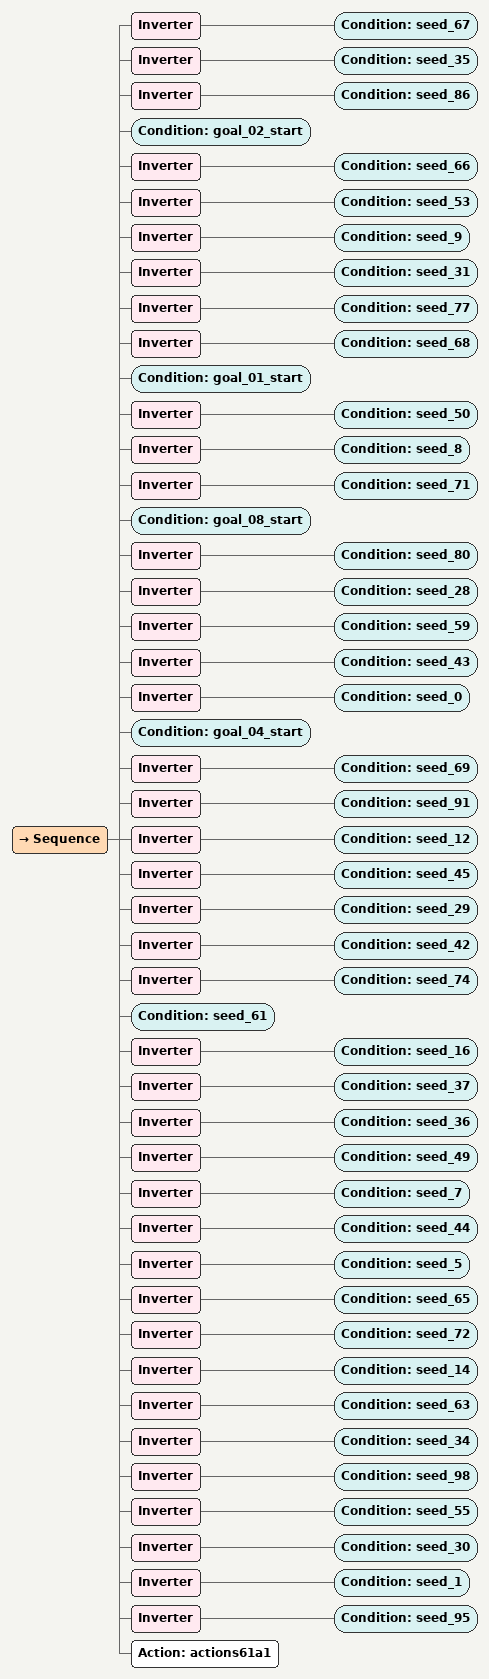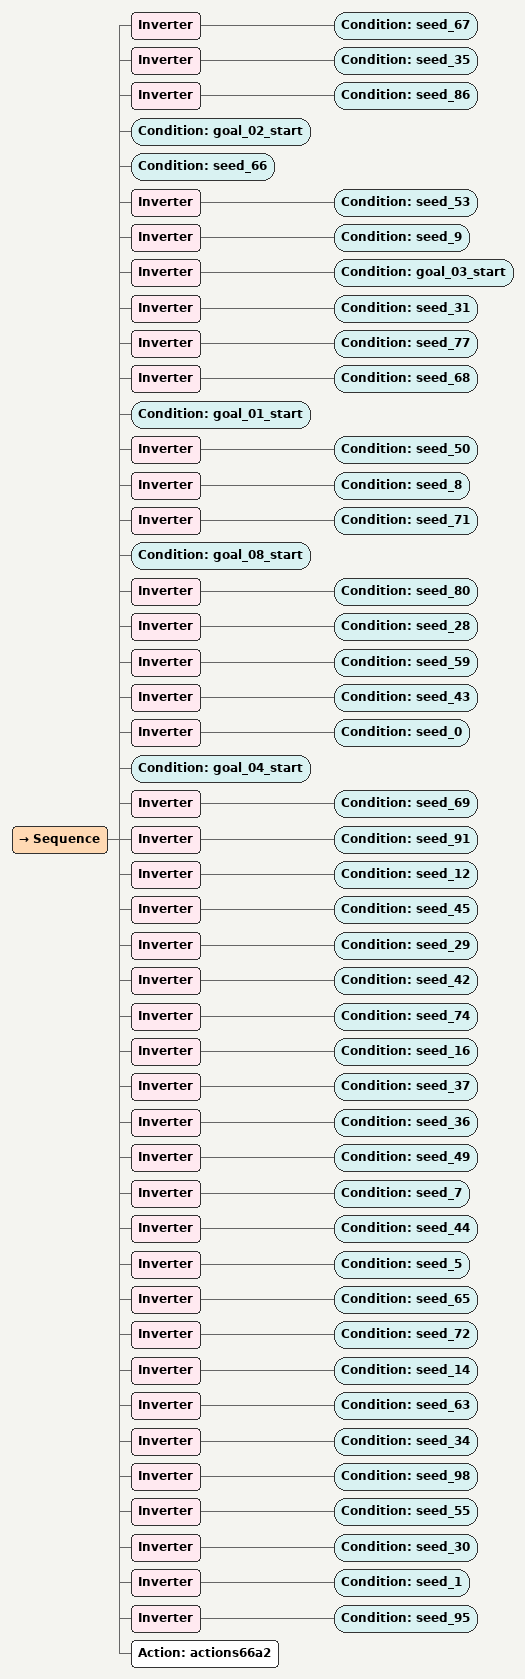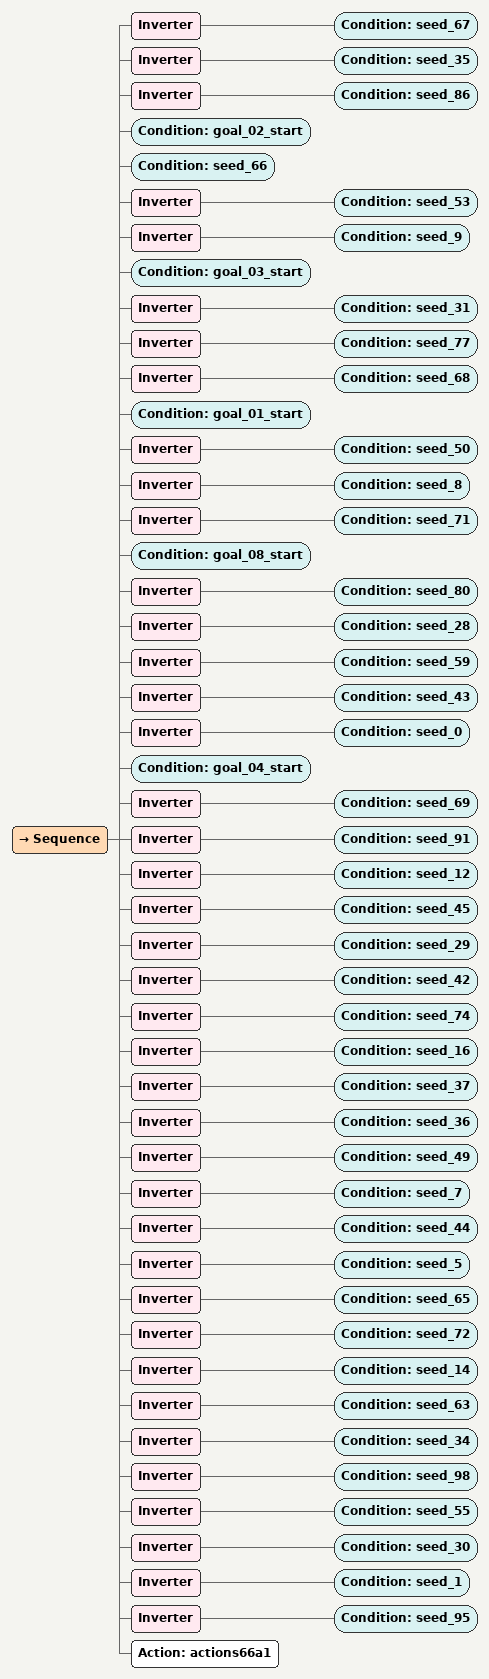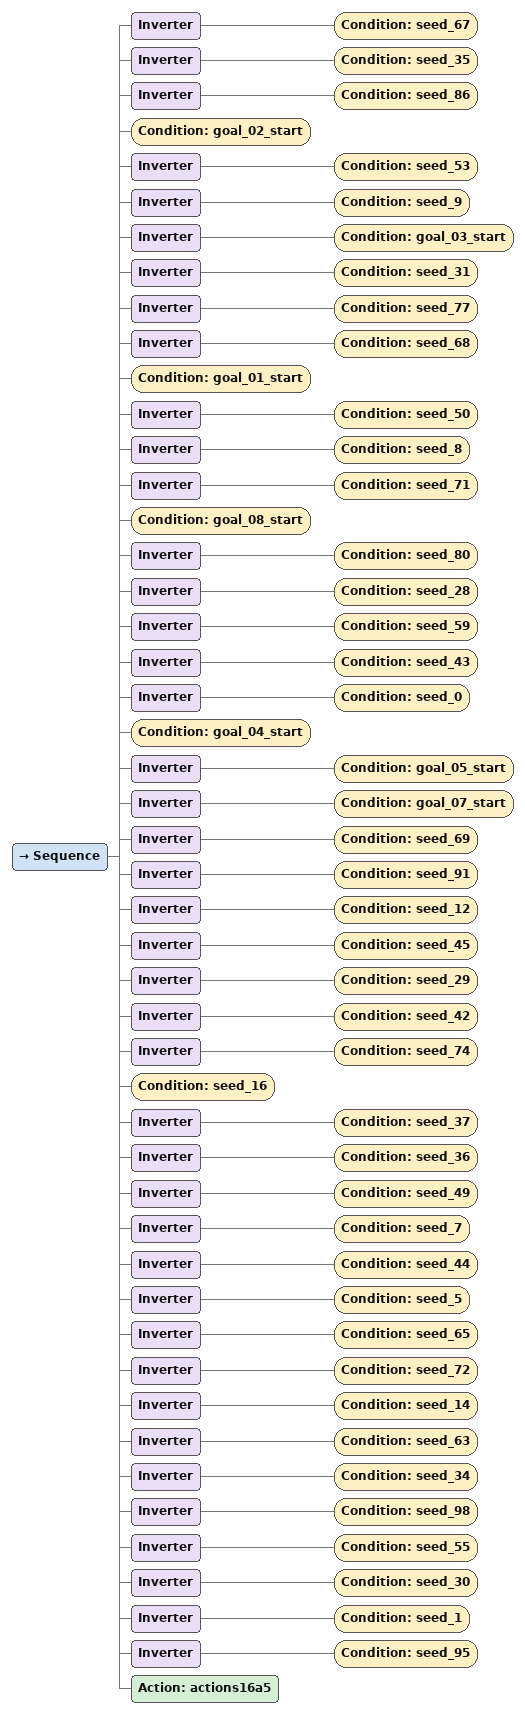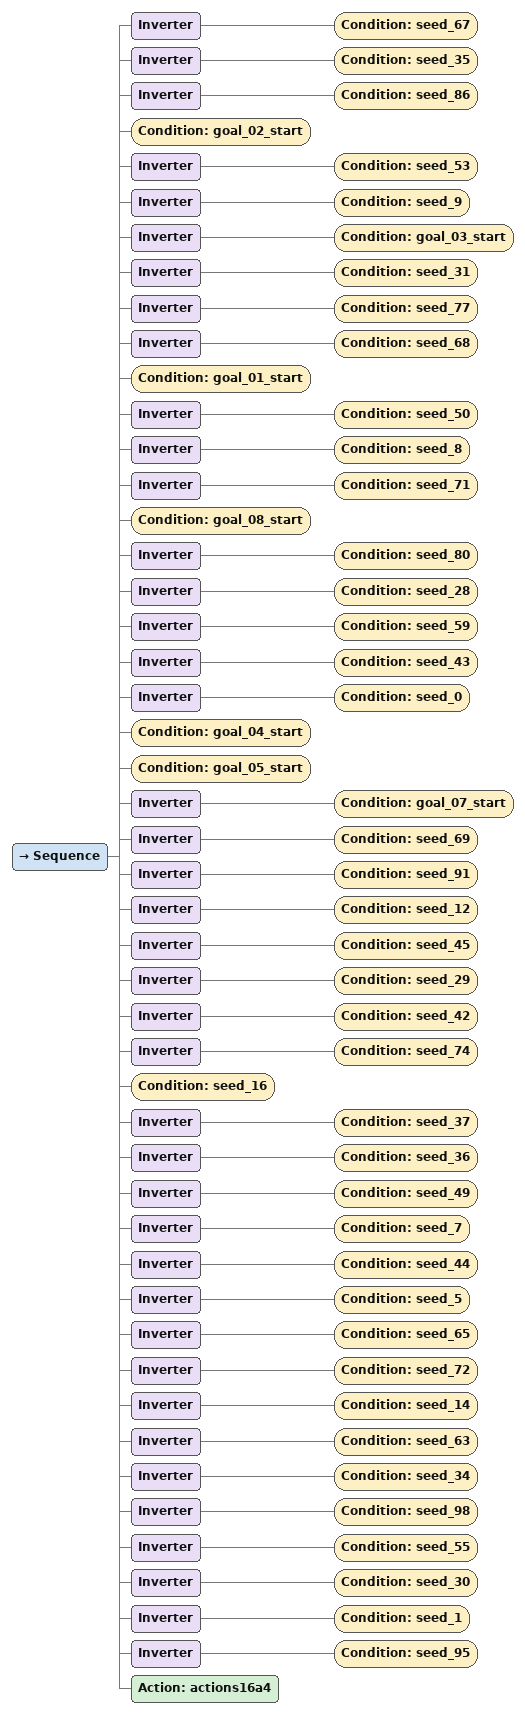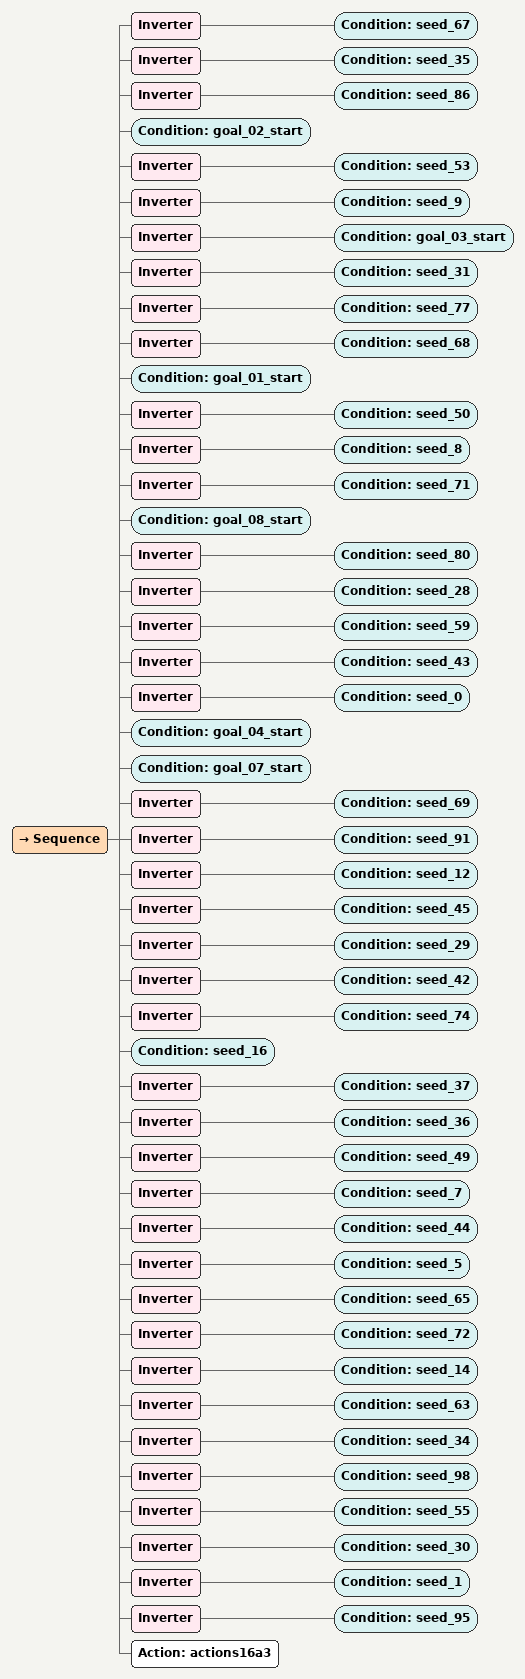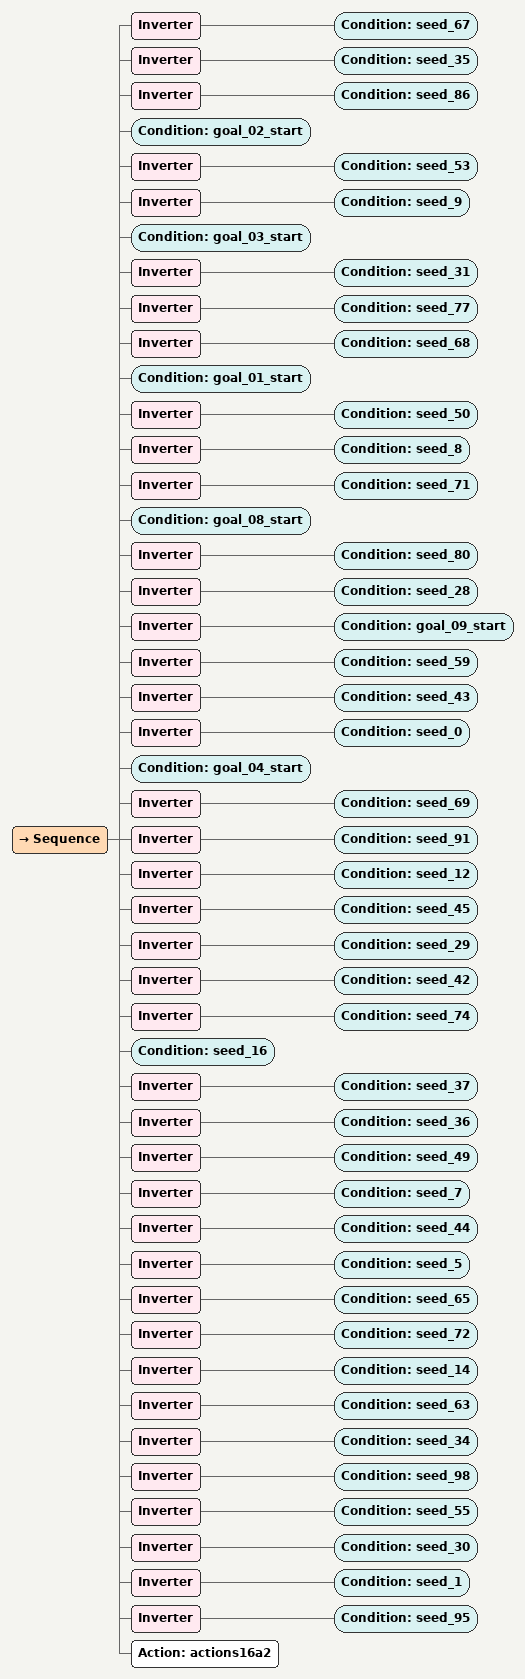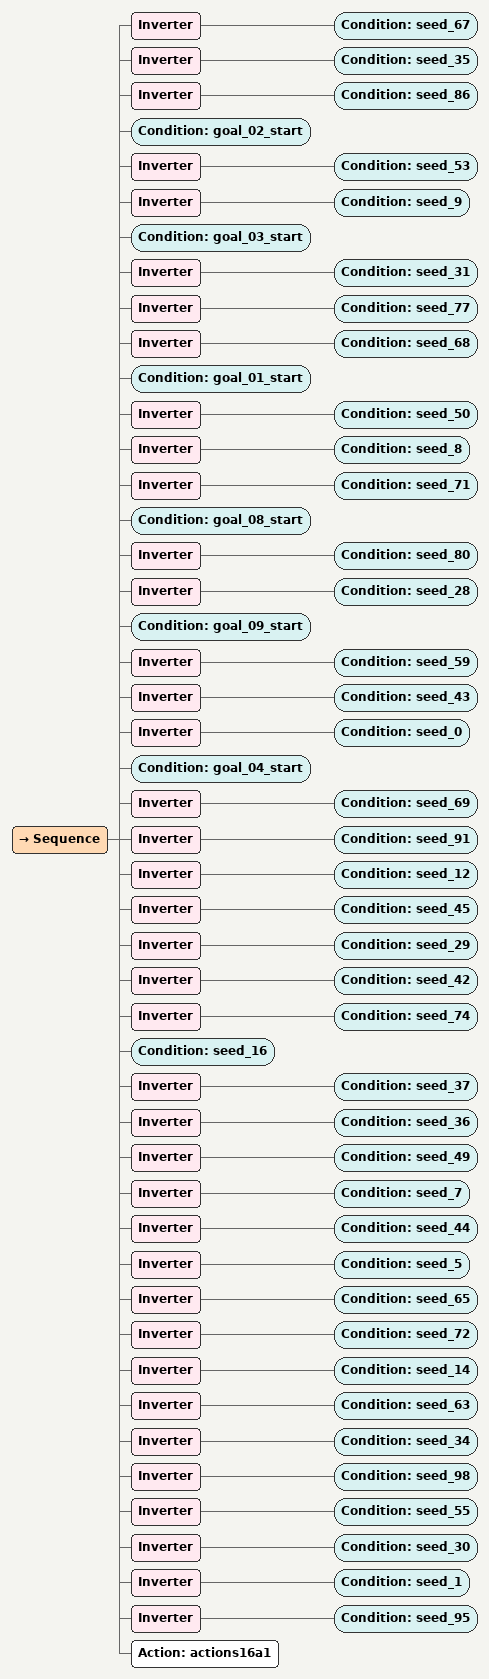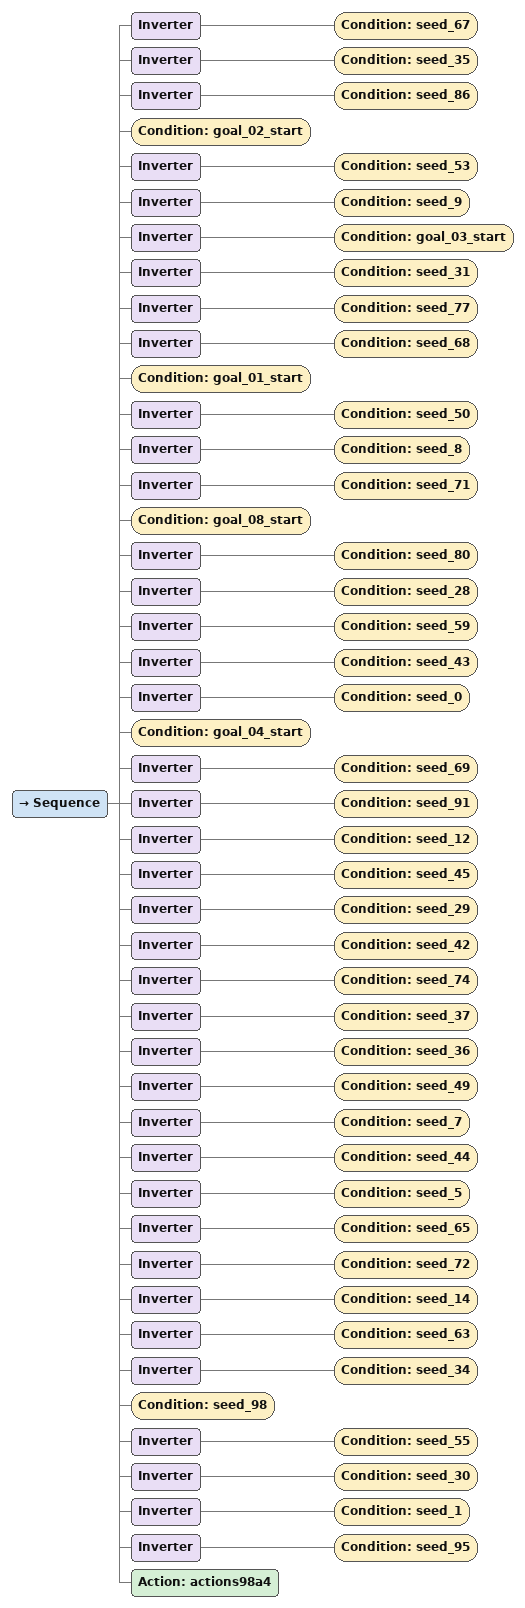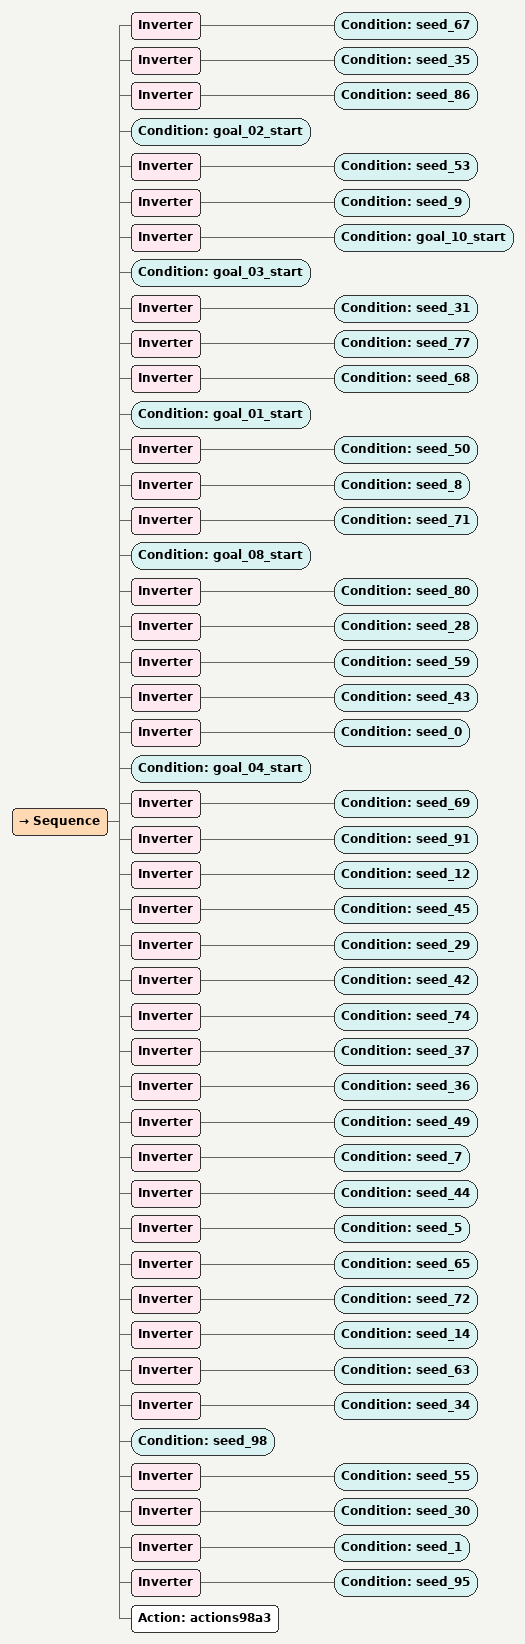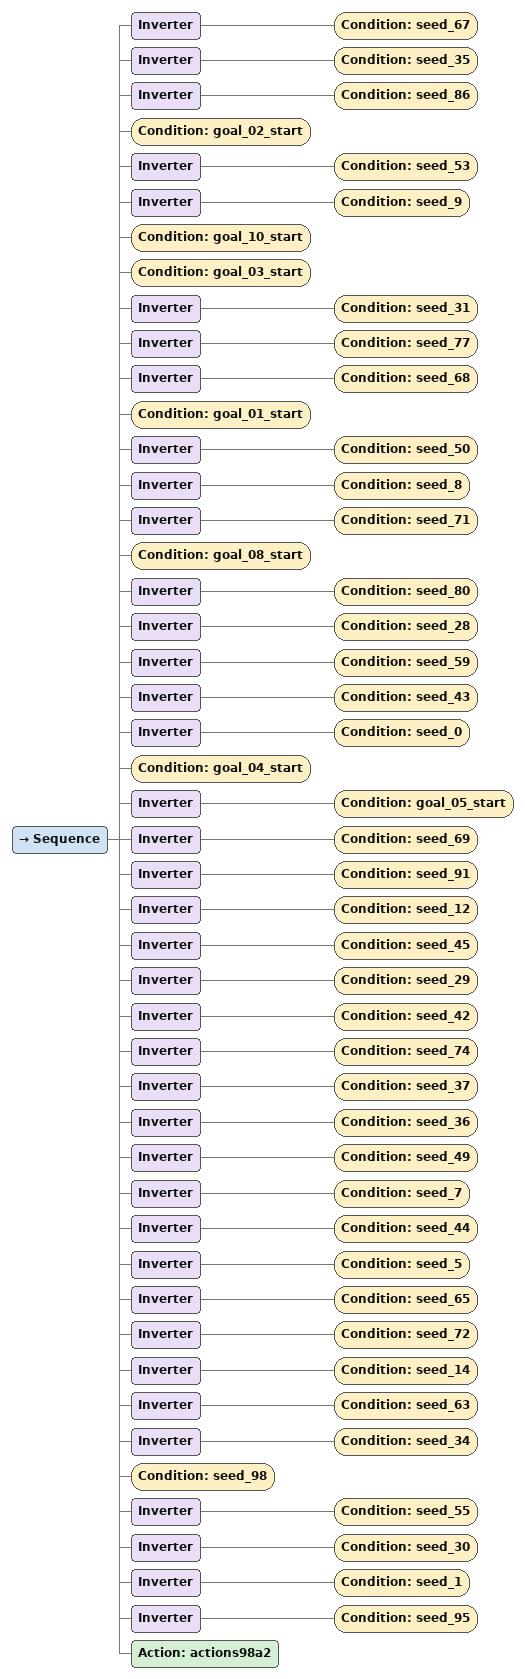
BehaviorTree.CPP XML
<Sequence>
  <Inverter>
    <Condition ID="seed_67"/>
  </Inverter>
  <Inverter>
    <Condition ID="seed_35"/>
  </Inverter>
  <Inverter>
    <Condition ID="seed_86"/>
  </Inverter>
  <Condition ID="goal_02_start"/>
  <Inverter>
    <Condition ID="seed_66"/>
  </Inverter>
  <Inverter>
    <Condition ID="seed_53"/>
  </Inverter>
  <Inverter>
    <Condition ID="seed_9"/>
  </Inverter>
  <Inverter>
    <Condition ID="seed_31"/>
  </Inverter>
  <Inverter>
    <Condition ID="seed_77"/>
  </Inverter>
  <Inverter>
    <Condition ID="seed_68"/>
  </Inverter>
  <Condition ID="goal_01_start"/>
  <Inverter>
    <Condition ID="seed_50"/>
  </Inverter>
  <Inverter>
    <Condition ID="seed_8"/>
  </Inverter>
  <Inverter>
    <Condition ID="seed_71"/>
  </Inverter>
  <Condition ID="goal_08_start"/>
  <Inverter>
    <Condition ID="seed_80"/>
  </Inverter>
  <Inverter>
    <Condition ID="seed_28"/>
  </Inverter>
  <Inverter>
    <Condition ID="seed_59"/>
  </Inverter>
  <Inverter>
    <Condition ID="seed_43"/>
  </Inverter>
  <Inverter>
    <Condition ID="seed_0"/>
  </Inverter>
  <Condition ID="goal_04_start"/>
  <Inverter>
    <Condition ID="seed_69"/>
  </Inverter>
  <Inverter>
    <Condition ID="seed_91"/>
  </Inverter>
  <Inverter>
    <Condition ID="seed_12"/>
  </Inverter>
  <Inverter>
    <Condition ID="seed_45"/>
  </Inverter>
  <Inverter>
    <Condition ID="seed_29"/>
  </Inverter>
  <Inverter>
    <Condition ID="seed_42"/>
  </Inverter>
  <Inverter>
    <Condition ID="seed_74"/>
  </Inverter>
  <Condition ID="seed_61"/>
  <Inverter>
    <Condition ID="seed_16"/>
  </Inverter>
  <Inverter>
    <Condition ID="seed_37"/>
  </Inverter>
  <Inverter>
    <Condition ID="seed_36"/>
  </Inverter>
  <Inverter>
    <Condition ID="seed_49"/>
  </Inverter>
  <Inverter>
    <Condition ID="seed_7"/>
  </Inverter>
  <Inverter>
    <Condition ID="seed_44"/>
  </Inverter>
  <Inverter>
    <Condition ID="seed_5"/>
  </Inverter>
  <Inverter>
    <Condition ID="seed_65"/>
  </Inverter>
  <Inverter>
    <Condition ID="seed_72"/>
  </Inverter>
  <Inverter>
    <Condition ID="seed_14"/>
  </Inverter>
  <Inverter>
    <Condition ID="seed_63"/>
  </Inverter>
  <Inverter>
    <Condition ID="seed_34"/>
  </Inverter>
  <Inverter>
    <Condition ID="seed_98"/>
  </Inverter>
  <Inverter>
    <Condition ID="seed_55"/>
  </Inverter>
  <Inverter>
    <Condition ID="seed_30"/>
  </Inverter>
  <Inverter>
    <Condition ID="seed_1"/>
  </Inverter>
  <Inverter>
    <Condition ID="seed_95"/>
  </Inverter>
  <Action ID="actions61a1"/>
</Sequence>

<Sequence>
  <Inverter>
    <Condition ID="seed_67"/>
  </Inverter>
  <Inverter>
    <Condition ID="seed_35"/>
  </Inverter>
  <Inverter>
    <Condition ID="seed_86"/>
  </Inverter>
  <Condition ID="goal_02_start"/>
  <Condition ID="seed_66"/>
  <Inverter>
    <Condition ID="seed_53"/>
  </Inverter>
  <Inverter>
    <Condition ID="seed_9"/>
  </Inverter>
  <Inverter>
    <Condition ID="goal_03_start"/>
  </Inverter>
  <Inverter>
    <Condition ID="seed_31"/>
  </Inverter>
  <Inverter>
    <Condition ID="seed_77"/>
  </Inverter>
  <Inverter>
    <Condition ID="seed_68"/>
  </Inverter>
  <Condition ID="goal_01_start"/>
  <Inverter>
    <Condition ID="seed_50"/>
  </Inverter>
  <Inverter>
    <Condition ID="seed_8"/>
  </Inverter>
  <Inverter>
    <Condition ID="seed_71"/>
  </Inverter>
  <Condition ID="goal_08_start"/>
  <Inverter>
    <Condition ID="seed_80"/>
  </Inverter>
  <Inverter>
    <Condition ID="seed_28"/>
  </Inverter>
  <Inverter>
    <Condition ID="seed_59"/>
  </Inverter>
  <Inverter>
    <Condition ID="seed_43"/>
  </Inverter>
  <Inverter>
    <Condition ID="seed_0"/>
  </Inverter>
  <Condition ID="goal_04_start"/>
  <Inverter>
    <Condition ID="seed_69"/>
  </Inverter>
  <Inverter>
    <Condition ID="seed_91"/>
  </Inverter>
  <Inverter>
    <Condition ID="seed_12"/>
  </Inverter>
  <Inverter>
    <Condition ID="seed_45"/>
  </Inverter>
  <Inverter>
    <Condition ID="seed_29"/>
  </Inverter>
  <Inverter>
    <Condition ID="seed_42"/>
  </Inverter>
  <Inverter>
    <Condition ID="seed_74"/>
  </Inverter>
  <Inverter>
    <Condition ID="seed_16"/>
  </Inverter>
  <Inverter>
    <Condition ID="seed_37"/>
  </Inverter>
  <Inverter>
    <Condition ID="seed_36"/>
  </Inverter>
  <Inverter>
    <Condition ID="seed_49"/>
  </Inverter>
  <Inverter>
    <Condition ID="seed_7"/>
  </Inverter>
  <Inverter>
    <Condition ID="seed_44"/>
  </Inverter>
  <Inverter>
    <Condition ID="seed_5"/>
  </Inverter>
  <Inverter>
    <Condition ID="seed_65"/>
  </Inverter>
  <Inverter>
    <Condition ID="seed_72"/>
  </Inverter>
  <Inverter>
    <Condition ID="seed_14"/>
  </Inverter>
  <Inverter>
    <Condition ID="seed_63"/>
  </Inverter>
  <Inverter>
    <Condition ID="seed_34"/>
  </Inverter>
  <Inverter>
    <Condition ID="seed_98"/>
  </Inverter>
  <Inverter>
    <Condition ID="seed_55"/>
  </Inverter>
  <Inverter>
    <Condition ID="seed_30"/>
  </Inverter>
  <Inverter>
    <Condition ID="seed_1"/>
  </Inverter>
  <Inverter>
    <Condition ID="seed_95"/>
  </Inverter>
  <Action ID="actions66a2"/>
</Sequence>

<Sequence>
  <Inverter>
    <Condition ID="seed_67"/>
  </Inverter>
  <Inverter>
    <Condition ID="seed_35"/>
  </Inverter>
  <Inverter>
    <Condition ID="seed_86"/>
  </Inverter>
  <Condition ID="goal_02_start"/>
  <Condition ID="seed_66"/>
  <Inverter>
    <Condition ID="seed_53"/>
  </Inverter>
  <Inverter>
    <Condition ID="seed_9"/>
  </Inverter>
  <Condition ID="goal_03_start"/>
  <Inverter>
    <Condition ID="seed_31"/>
  </Inverter>
  <Inverter>
    <Condition ID="seed_77"/>
  </Inverter>
  <Inverter>
    <Condition ID="seed_68"/>
  </Inverter>
  <Condition ID="goal_01_start"/>
  <Inverter>
    <Condition ID="seed_50"/>
  </Inverter>
  <Inverter>
    <Condition ID="seed_8"/>
  </Inverter>
  <Inverter>
    <Condition ID="seed_71"/>
  </Inverter>
  <Condition ID="goal_08_start"/>
  <Inverter>
    <Condition ID="seed_80"/>
  </Inverter>
  <Inverter>
    <Condition ID="seed_28"/>
  </Inverter>
  <Inverter>
    <Condition ID="seed_59"/>
  </Inverter>
  <Inverter>
    <Condition ID="seed_43"/>
  </Inverter>
  <Inverter>
    <Condition ID="seed_0"/>
  </Inverter>
  <Condition ID="goal_04_start"/>
  <Inverter>
    <Condition ID="seed_69"/>
  </Inverter>
  <Inverter>
    <Condition ID="seed_91"/>
  </Inverter>
  <Inverter>
    <Condition ID="seed_12"/>
  </Inverter>
  <Inverter>
    <Condition ID="seed_45"/>
  </Inverter>
  <Inverter>
    <Condition ID="seed_29"/>
  </Inverter>
  <Inverter>
    <Condition ID="seed_42"/>
  </Inverter>
  <Inverter>
    <Condition ID="seed_74"/>
  </Inverter>
  <Inverter>
    <Condition ID="seed_16"/>
  </Inverter>
  <Inverter>
    <Condition ID="seed_37"/>
  </Inverter>
  <Inverter>
    <Condition ID="seed_36"/>
  </Inverter>
  <Inverter>
    <Condition ID="seed_49"/>
  </Inverter>
  <Inverter>
    <Condition ID="seed_7"/>
  </Inverter>
  <Inverter>
    <Condition ID="seed_44"/>
  </Inverter>
  <Inverter>
    <Condition ID="seed_5"/>
  </Inverter>
  <Inverter>
    <Condition ID="seed_65"/>
  </Inverter>
  <Inverter>
    <Condition ID="seed_72"/>
  </Inverter>
  <Inverter>
    <Condition ID="seed_14"/>
  </Inverter>
  <Inverter>
    <Condition ID="seed_63"/>
  </Inverter>
  <Inverter>
    <Condition ID="seed_34"/>
  </Inverter>
  <Inverter>
    <Condition ID="seed_98"/>
  </Inverter>
  <Inverter>
    <Condition ID="seed_55"/>
  </Inverter>
  <Inverter>
    <Condition ID="seed_30"/>
  </Inverter>
  <Inverter>
    <Condition ID="seed_1"/>
  </Inverter>
  <Inverter>
    <Condition ID="seed_95"/>
  </Inverter>
  <Action ID="actions66a1"/>
</Sequence>

<Sequence>
  <Inverter>
    <Condition ID="seed_67"/>
  </Inverter>
  <Inverter>
    <Condition ID="seed_35"/>
  </Inverter>
  <Inverter>
    <Condition ID="seed_86"/>
  </Inverter>
  <Condition ID="goal_02_start"/>
  <Inverter>
    <Condition ID="seed_53"/>
  </Inverter>
  <Inverter>
    <Condition ID="seed_9"/>
  </Inverter>
  <Inverter>
    <Condition ID="goal_03_start"/>
  </Inverter>
  <Inverter>
    <Condition ID="seed_31"/>
  </Inverter>
  <Inverter>
    <Condition ID="seed_77"/>
  </Inverter>
  <Inverter>
    <Condition ID="seed_68"/>
  </Inverter>
  <Condition ID="goal_01_start"/>
  <Inverter>
    <Condition ID="seed_50"/>
  </Inverter>
  <Inverter>
    <Condition ID="seed_8"/>
  </Inverter>
  <Inverter>
    <Condition ID="seed_71"/>
  </Inverter>
  <Condition ID="goal_08_start"/>
  <Inverter>
    <Condition ID="seed_80"/>
  </Inverter>
  <Inverter>
    <Condition ID="seed_28"/>
  </Inverter>
  <Inverter>
    <Condition ID="seed_59"/>
  </Inverter>
  <Inverter>
    <Condition ID="seed_43"/>
  </Inverter>
  <Inverter>
    <Condition ID="seed_0"/>
  </Inverter>
  <Condition ID="goal_04_start"/>
  <Inverter>
    <Condition ID="goal_05_start"/>
  </Inverter>
  <Inverter>
    <Condition ID="goal_07_start"/>
  </Inverter>
  <Inverter>
    <Condition ID="seed_69"/>
  </Inverter>
  <Inverter>
    <Condition ID="seed_91"/>
  </Inverter>
  <Inverter>
    <Condition ID="seed_12"/>
  </Inverter>
  <Inverter>
    <Condition ID="seed_45"/>
  </Inverter>
  <Inverter>
    <Condition ID="seed_29"/>
  </Inverter>
  <Inverter>
    <Condition ID="seed_42"/>
  </Inverter>
  <Inverter>
    <Condition ID="seed_74"/>
  </Inverter>
  <Condition ID="seed_16"/>
  <Inverter>
    <Condition ID="seed_37"/>
  </Inverter>
  <Inverter>
    <Condition ID="seed_36"/>
  </Inverter>
  <Inverter>
    <Condition ID="seed_49"/>
  </Inverter>
  <Inverter>
    <Condition ID="seed_7"/>
  </Inverter>
  <Inverter>
    <Condition ID="seed_44"/>
  </Inverter>
  <Inverter>
    <Condition ID="seed_5"/>
  </Inverter>
  <Inverter>
    <Condition ID="seed_65"/>
  </Inverter>
  <Inverter>
    <Condition ID="seed_72"/>
  </Inverter>
  <Inverter>
    <Condition ID="seed_14"/>
  </Inverter>
  <Inverter>
    <Condition ID="seed_63"/>
  </Inverter>
  <Inverter>
    <Condition ID="seed_34"/>
  </Inverter>
  <Inverter>
    <Condition ID="seed_98"/>
  </Inverter>
  <Inverter>
    <Condition ID="seed_55"/>
  </Inverter>
  <Inverter>
    <Condition ID="seed_30"/>
  </Inverter>
  <Inverter>
    <Condition ID="seed_1"/>
  </Inverter>
  <Inverter>
    <Condition ID="seed_95"/>
  </Inverter>
  <Action ID="actions16a5"/>
</Sequence>

<Sequence>
  <Inverter>
    <Condition ID="seed_67"/>
  </Inverter>
  <Inverter>
    <Condition ID="seed_35"/>
  </Inverter>
  <Inverter>
    <Condition ID="seed_86"/>
  </Inverter>
  <Condition ID="goal_02_start"/>
  <Inverter>
    <Condition ID="seed_53"/>
  </Inverter>
  <Inverter>
    <Condition ID="seed_9"/>
  </Inverter>
  <Inverter>
    <Condition ID="goal_03_start"/>
  </Inverter>
  <Inverter>
    <Condition ID="seed_31"/>
  </Inverter>
  <Inverter>
    <Condition ID="seed_77"/>
  </Inverter>
  <Inverter>
    <Condition ID="seed_68"/>
  </Inverter>
  <Condition ID="goal_01_start"/>
  <Inverter>
    <Condition ID="seed_50"/>
  </Inverter>
  <Inverter>
    <Condition ID="seed_8"/>
  </Inverter>
  <Inverter>
    <Condition ID="seed_71"/>
  </Inverter>
  <Condition ID="goal_08_start"/>
  <Inverter>
    <Condition ID="seed_80"/>
  </Inverter>
  <Inverter>
    <Condition ID="seed_28"/>
  </Inverter>
  <Inverter>
    <Condition ID="seed_59"/>
  </Inverter>
  <Inverter>
    <Condition ID="seed_43"/>
  </Inverter>
  <Inverter>
    <Condition ID="seed_0"/>
  </Inverter>
  <Condition ID="goal_04_start"/>
  <Condition ID="goal_05_start"/>
  <Inverter>
    <Condition ID="goal_07_start"/>
  </Inverter>
  <Inverter>
    <Condition ID="seed_69"/>
  </Inverter>
  <Inverter>
    <Condition ID="seed_91"/>
  </Inverter>
  <Inverter>
    <Condition ID="seed_12"/>
  </Inverter>
  <Inverter>
    <Condition ID="seed_45"/>
  </Inverter>
  <Inverter>
    <Condition ID="seed_29"/>
  </Inverter>
  <Inverter>
    <Condition ID="seed_42"/>
  </Inverter>
  <Inverter>
    <Condition ID="seed_74"/>
  </Inverter>
  <Condition ID="seed_16"/>
  <Inverter>
    <Condition ID="seed_37"/>
  </Inverter>
  <Inverter>
    <Condition ID="seed_36"/>
  </Inverter>
  <Inverter>
    <Condition ID="seed_49"/>
  </Inverter>
  <Inverter>
    <Condition ID="seed_7"/>
  </Inverter>
  <Inverter>
    <Condition ID="seed_44"/>
  </Inverter>
  <Inverter>
    <Condition ID="seed_5"/>
  </Inverter>
  <Inverter>
    <Condition ID="seed_65"/>
  </Inverter>
  <Inverter>
    <Condition ID="seed_72"/>
  </Inverter>
  <Inverter>
    <Condition ID="seed_14"/>
  </Inverter>
  <Inverter>
    <Condition ID="seed_63"/>
  </Inverter>
  <Inverter>
    <Condition ID="seed_34"/>
  </Inverter>
  <Inverter>
    <Condition ID="seed_98"/>
  </Inverter>
  <Inverter>
    <Condition ID="seed_55"/>
  </Inverter>
  <Inverter>
    <Condition ID="seed_30"/>
  </Inverter>
  <Inverter>
    <Condition ID="seed_1"/>
  </Inverter>
  <Inverter>
    <Condition ID="seed_95"/>
  </Inverter>
  <Action ID="actions16a4"/>
</Sequence>

<Sequence>
  <Inverter>
    <Condition ID="seed_67"/>
  </Inverter>
  <Inverter>
    <Condition ID="seed_35"/>
  </Inverter>
  <Inverter>
    <Condition ID="seed_86"/>
  </Inverter>
  <Condition ID="goal_02_start"/>
  <Inverter>
    <Condition ID="seed_53"/>
  </Inverter>
  <Inverter>
    <Condition ID="seed_9"/>
  </Inverter>
  <Inverter>
    <Condition ID="goal_03_start"/>
  </Inverter>
  <Inverter>
    <Condition ID="seed_31"/>
  </Inverter>
  <Inverter>
    <Condition ID="seed_77"/>
  </Inverter>
  <Inverter>
    <Condition ID="seed_68"/>
  </Inverter>
  <Condition ID="goal_01_start"/>
  <Inverter>
    <Condition ID="seed_50"/>
  </Inverter>
  <Inverter>
    <Condition ID="seed_8"/>
  </Inverter>
  <Inverter>
    <Condition ID="seed_71"/>
  </Inverter>
  <Condition ID="goal_08_start"/>
  <Inverter>
    <Condition ID="seed_80"/>
  </Inverter>
  <Inverter>
    <Condition ID="seed_28"/>
  </Inverter>
  <Inverter>
    <Condition ID="seed_59"/>
  </Inverter>
  <Inverter>
    <Condition ID="seed_43"/>
  </Inverter>
  <Inverter>
    <Condition ID="seed_0"/>
  </Inverter>
  <Condition ID="goal_04_start"/>
  <Condition ID="goal_07_start"/>
  <Inverter>
    <Condition ID="seed_69"/>
  </Inverter>
  <Inverter>
    <Condition ID="seed_91"/>
  </Inverter>
  <Inverter>
    <Condition ID="seed_12"/>
  </Inverter>
  <Inverter>
    <Condition ID="seed_45"/>
  </Inverter>
  <Inverter>
    <Condition ID="seed_29"/>
  </Inverter>
  <Inverter>
    <Condition ID="seed_42"/>
  </Inverter>
  <Inverter>
    <Condition ID="seed_74"/>
  </Inverter>
  <Condition ID="seed_16"/>
  <Inverter>
    <Condition ID="seed_37"/>
  </Inverter>
  <Inverter>
    <Condition ID="seed_36"/>
  </Inverter>
  <Inverter>
    <Condition ID="seed_49"/>
  </Inverter>
  <Inverter>
    <Condition ID="seed_7"/>
  </Inverter>
  <Inverter>
    <Condition ID="seed_44"/>
  </Inverter>
  <Inverter>
    <Condition ID="seed_5"/>
  </Inverter>
  <Inverter>
    <Condition ID="seed_65"/>
  </Inverter>
  <Inverter>
    <Condition ID="seed_72"/>
  </Inverter>
  <Inverter>
    <Condition ID="seed_14"/>
  </Inverter>
  <Inverter>
    <Condition ID="seed_63"/>
  </Inverter>
  <Inverter>
    <Condition ID="seed_34"/>
  </Inverter>
  <Inverter>
    <Condition ID="seed_98"/>
  </Inverter>
  <Inverter>
    <Condition ID="seed_55"/>
  </Inverter>
  <Inverter>
    <Condition ID="seed_30"/>
  </Inverter>
  <Inverter>
    <Condition ID="seed_1"/>
  </Inverter>
  <Inverter>
    <Condition ID="seed_95"/>
  </Inverter>
  <Action ID="actions16a3"/>
</Sequence>

<Sequence>
  <Inverter>
    <Condition ID="seed_67"/>
  </Inverter>
  <Inverter>
    <Condition ID="seed_35"/>
  </Inverter>
  <Inverter>
    <Condition ID="seed_86"/>
  </Inverter>
  <Condition ID="goal_02_start"/>
  <Inverter>
    <Condition ID="seed_53"/>
  </Inverter>
  <Inverter>
    <Condition ID="seed_9"/>
  </Inverter>
  <Condition ID="goal_03_start"/>
  <Inverter>
    <Condition ID="seed_31"/>
  </Inverter>
  <Inverter>
    <Condition ID="seed_77"/>
  </Inverter>
  <Inverter>
    <Condition ID="seed_68"/>
  </Inverter>
  <Condition ID="goal_01_start"/>
  <Inverter>
    <Condition ID="seed_50"/>
  </Inverter>
  <Inverter>
    <Condition ID="seed_8"/>
  </Inverter>
  <Inverter>
    <Condition ID="seed_71"/>
  </Inverter>
  <Condition ID="goal_08_start"/>
  <Inverter>
    <Condition ID="seed_80"/>
  </Inverter>
  <Inverter>
    <Condition ID="seed_28"/>
  </Inverter>
  <Inverter>
    <Condition ID="goal_09_start"/>
  </Inverter>
  <Inverter>
    <Condition ID="seed_59"/>
  </Inverter>
  <Inverter>
    <Condition ID="seed_43"/>
  </Inverter>
  <Inverter>
    <Condition ID="seed_0"/>
  </Inverter>
  <Condition ID="goal_04_start"/>
  <Inverter>
    <Condition ID="seed_69"/>
  </Inverter>
  <Inverter>
    <Condition ID="seed_91"/>
  </Inverter>
  <Inverter>
    <Condition ID="seed_12"/>
  </Inverter>
  <Inverter>
    <Condition ID="seed_45"/>
  </Inverter>
  <Inverter>
    <Condition ID="seed_29"/>
  </Inverter>
  <Inverter>
    <Condition ID="seed_42"/>
  </Inverter>
  <Inverter>
    <Condition ID="seed_74"/>
  </Inverter>
  <Condition ID="seed_16"/>
  <Inverter>
    <Condition ID="seed_37"/>
  </Inverter>
  <Inverter>
    <Condition ID="seed_36"/>
  </Inverter>
  <Inverter>
    <Condition ID="seed_49"/>
  </Inverter>
  <Inverter>
    <Condition ID="seed_7"/>
  </Inverter>
  <Inverter>
    <Condition ID="seed_44"/>
  </Inverter>
  <Inverter>
    <Condition ID="seed_5"/>
  </Inverter>
  <Inverter>
    <Condition ID="seed_65"/>
  </Inverter>
  <Inverter>
    <Condition ID="seed_72"/>
  </Inverter>
  <Inverter>
    <Condition ID="seed_14"/>
  </Inverter>
  <Inverter>
    <Condition ID="seed_63"/>
  </Inverter>
  <Inverter>
    <Condition ID="seed_34"/>
  </Inverter>
  <Inverter>
    <Condition ID="seed_98"/>
  </Inverter>
  <Inverter>
    <Condition ID="seed_55"/>
  </Inverter>
  <Inverter>
    <Condition ID="seed_30"/>
  </Inverter>
  <Inverter>
    <Condition ID="seed_1"/>
  </Inverter>
  <Inverter>
    <Condition ID="seed_95"/>
  </Inverter>
  <Action ID="actions16a2"/>
</Sequence>

<Sequence>
  <Inverter>
    <Condition ID="seed_67"/>
  </Inverter>
  <Inverter>
    <Condition ID="seed_35"/>
  </Inverter>
  <Inverter>
    <Condition ID="seed_86"/>
  </Inverter>
  <Condition ID="goal_02_start"/>
  <Inverter>
    <Condition ID="seed_53"/>
  </Inverter>
  <Inverter>
    <Condition ID="seed_9"/>
  </Inverter>
  <Condition ID="goal_03_start"/>
  <Inverter>
    <Condition ID="seed_31"/>
  </Inverter>
  <Inverter>
    <Condition ID="seed_77"/>
  </Inverter>
  <Inverter>
    <Condition ID="seed_68"/>
  </Inverter>
  <Condition ID="goal_01_start"/>
  <Inverter>
    <Condition ID="seed_50"/>
  </Inverter>
  <Inverter>
    <Condition ID="seed_8"/>
  </Inverter>
  <Inverter>
    <Condition ID="seed_71"/>
  </Inverter>
  <Condition ID="goal_08_start"/>
  <Inverter>
    <Condition ID="seed_80"/>
  </Inverter>
  <Inverter>
    <Condition ID="seed_28"/>
  </Inverter>
  <Condition ID="goal_09_start"/>
  <Inverter>
    <Condition ID="seed_59"/>
  </Inverter>
  <Inverter>
    <Condition ID="seed_43"/>
  </Inverter>
  <Inverter>
    <Condition ID="seed_0"/>
  </Inverter>
  <Condition ID="goal_04_start"/>
  <Inverter>
    <Condition ID="seed_69"/>
  </Inverter>
  <Inverter>
    <Condition ID="seed_91"/>
  </Inverter>
  <Inverter>
    <Condition ID="seed_12"/>
  </Inverter>
  <Inverter>
    <Condition ID="seed_45"/>
  </Inverter>
  <Inverter>
    <Condition ID="seed_29"/>
  </Inverter>
  <Inverter>
    <Condition ID="seed_42"/>
  </Inverter>
  <Inverter>
    <Condition ID="seed_74"/>
  </Inverter>
  <Condition ID="seed_16"/>
  <Inverter>
    <Condition ID="seed_37"/>
  </Inverter>
  <Inverter>
    <Condition ID="seed_36"/>
  </Inverter>
  <Inverter>
    <Condition ID="seed_49"/>
  </Inverter>
  <Inverter>
    <Condition ID="seed_7"/>
  </Inverter>
  <Inverter>
    <Condition ID="seed_44"/>
  </Inverter>
  <Inverter>
    <Condition ID="seed_5"/>
  </Inverter>
  <Inverter>
    <Condition ID="seed_65"/>
  </Inverter>
  <Inverter>
    <Condition ID="seed_72"/>
  </Inverter>
  <Inverter>
    <Condition ID="seed_14"/>
  </Inverter>
  <Inverter>
    <Condition ID="seed_63"/>
  </Inverter>
  <Inverter>
    <Condition ID="seed_34"/>
  </Inverter>
  <Inverter>
    <Condition ID="seed_98"/>
  </Inverter>
  <Inverter>
    <Condition ID="seed_55"/>
  </Inverter>
  <Inverter>
    <Condition ID="seed_30"/>
  </Inverter>
  <Inverter>
    <Condition ID="seed_1"/>
  </Inverter>
  <Inverter>
    <Condition ID="seed_95"/>
  </Inverter>
  <Action ID="actions16a1"/>
</Sequence>

<Sequence>
  <Inverter>
    <Condition ID="seed_67"/>
  </Inverter>
  <Inverter>
    <Condition ID="seed_35"/>
  </Inverter>
  <Inverter>
    <Condition ID="seed_86"/>
  </Inverter>
  <Condition ID="goal_02_start"/>
  <Inverter>
    <Condition ID="seed_53"/>
  </Inverter>
  <Inverter>
    <Condition ID="seed_9"/>
  </Inverter>
  <Inverter>
    <Condition ID="goal_03_start"/>
  </Inverter>
  <Inverter>
    <Condition ID="seed_31"/>
  </Inverter>
  <Inverter>
    <Condition ID="seed_77"/>
  </Inverter>
  <Inverter>
    <Condition ID="seed_68"/>
  </Inverter>
  <Condition ID="goal_01_start"/>
  <Inverter>
    <Condition ID="seed_50"/>
  </Inverter>
  <Inverter>
    <Condition ID="seed_8"/>
  </Inverter>
  <Inverter>
    <Condition ID="seed_71"/>
  </Inverter>
  <Condition ID="goal_08_start"/>
  <Inverter>
    <Condition ID="seed_80"/>
  </Inverter>
  <Inverter>
    <Condition ID="seed_28"/>
  </Inverter>
  <Inverter>
    <Condition ID="seed_59"/>
  </Inverter>
  <Inverter>
    <Condition ID="seed_43"/>
  </Inverter>
  <Inverter>
    <Condition ID="seed_0"/>
  </Inverter>
  <Condition ID="goal_04_start"/>
  <Inverter>
    <Condition ID="seed_69"/>
  </Inverter>
  <Inverter>
    <Condition ID="seed_91"/>
  </Inverter>
  <Inverter>
    <Condition ID="seed_12"/>
  </Inverter>
  <Inverter>
    <Condition ID="seed_45"/>
  </Inverter>
  <Inverter>
    <Condition ID="seed_29"/>
  </Inverter>
  <Inverter>
    <Condition ID="seed_42"/>
  </Inverter>
  <Inverter>
    <Condition ID="seed_74"/>
  </Inverter>
  <Inverter>
    <Condition ID="seed_37"/>
  </Inverter>
  <Inverter>
    <Condition ID="seed_36"/>
  </Inverter>
  <Inverter>
    <Condition ID="seed_49"/>
  </Inverter>
  <Inverter>
    <Condition ID="seed_7"/>
  </Inverter>
  <Inverter>
    <Condition ID="seed_44"/>
  </Inverter>
  <Inverter>
    <Condition ID="seed_5"/>
  </Inverter>
  <Inverter>
    <Condition ID="seed_65"/>
  </Inverter>
  <Inverter>
    <Condition ID="seed_72"/>
  </Inverter>
  <Inverter>
    <Condition ID="seed_14"/>
  </Inverter>
  <Inverter>
    <Condition ID="seed_63"/>
  </Inverter>
  <Inverter>
    <Condition ID="seed_34"/>
  </Inverter>
  <Condition ID="seed_98"/>
  <Inverter>
    <Condition ID="seed_55"/>
  </Inverter>
  <Inverter>
    <Condition ID="seed_30"/>
  </Inverter>
  <Inverter>
    <Condition ID="seed_1"/>
  </Inverter>
  <Inverter>
    <Condition ID="seed_95"/>
  </Inverter>
  <Action ID="actions98a4"/>
</Sequence>

<Sequence>
  <Inverter>
    <Condition ID="seed_67"/>
  </Inverter>
  <Inverter>
    <Condition ID="seed_35"/>
  </Inverter>
  <Inverter>
    <Condition ID="seed_86"/>
  </Inverter>
  <Condition ID="goal_02_start"/>
  <Inverter>
    <Condition ID="seed_53"/>
  </Inverter>
  <Inverter>
    <Condition ID="seed_9"/>
  </Inverter>
  <Inverter>
    <Condition ID="goal_10_start"/>
  </Inverter>
  <Condition ID="goal_03_start"/>
  <Inverter>
    <Condition ID="seed_31"/>
  </Inverter>
  <Inverter>
    <Condition ID="seed_77"/>
  </Inverter>
  <Inverter>
    <Condition ID="seed_68"/>
  </Inverter>
  <Condition ID="goal_01_start"/>
  <Inverter>
    <Condition ID="seed_50"/>
  </Inverter>
  <Inverter>
    <Condition ID="seed_8"/>
  </Inverter>
  <Inverter>
    <Condition ID="seed_71"/>
  </Inverter>
  <Condition ID="goal_08_start"/>
  <Inverter>
    <Condition ID="seed_80"/>
  </Inverter>
  <Inverter>
    <Condition ID="seed_28"/>
  </Inverter>
  <Inverter>
    <Condition ID="seed_59"/>
  </Inverter>
  <Inverter>
    <Condition ID="seed_43"/>
  </Inverter>
  <Inverter>
    <Condition ID="seed_0"/>
  </Inverter>
  <Condition ID="goal_04_start"/>
  <Inverter>
    <Condition ID="seed_69"/>
  </Inverter>
  <Inverter>
    <Condition ID="seed_91"/>
  </Inverter>
  <Inverter>
    <Condition ID="seed_12"/>
  </Inverter>
  <Inverter>
    <Condition ID="seed_45"/>
  </Inverter>
  <Inverter>
    <Condition ID="seed_29"/>
  </Inverter>
  <Inverter>
    <Condition ID="seed_42"/>
  </Inverter>
  <Inverter>
    <Condition ID="seed_74"/>
  </Inverter>
  <Inverter>
    <Condition ID="seed_37"/>
  </Inverter>
  <Inverter>
    <Condition ID="seed_36"/>
  </Inverter>
  <Inverter>
    <Condition ID="seed_49"/>
  </Inverter>
  <Inverter>
    <Condition ID="seed_7"/>
  </Inverter>
  <Inverter>
    <Condition ID="seed_44"/>
  </Inverter>
  <Inverter>
    <Condition ID="seed_5"/>
  </Inverter>
  <Inverter>
    <Condition ID="seed_65"/>
  </Inverter>
  <Inverter>
    <Condition ID="seed_72"/>
  </Inverter>
  <Inverter>
    <Condition ID="seed_14"/>
  </Inverter>
  <Inverter>
    <Condition ID="seed_63"/>
  </Inverter>
  <Inverter>
    <Condition ID="seed_34"/>
  </Inverter>
  <Condition ID="seed_98"/>
  <Inverter>
    <Condition ID="seed_55"/>
  </Inverter>
  <Inverter>
    <Condition ID="seed_30"/>
  </Inverter>
  <Inverter>
    <Condition ID="seed_1"/>
  </Inverter>
  <Inverter>
    <Condition ID="seed_95"/>
  </Inverter>
  <Action ID="actions98a3"/>
</Sequence>

<Sequence>
  <Inverter>
    <Condition ID="seed_67"/>
  </Inverter>
  <Inverter>
    <Condition ID="seed_35"/>
  </Inverter>
  <Inverter>
    <Condition ID="seed_86"/>
  </Inverter>
  <Condition ID="goal_02_start"/>
  <Inverter>
    <Condition ID="seed_53"/>
  </Inverter>
  <Inverter>
    <Condition ID="seed_9"/>
  </Inverter>
  <Condition ID="goal_10_start"/>
  <Condition ID="goal_03_start"/>
  <Inverter>
    <Condition ID="seed_31"/>
  </Inverter>
  <Inverter>
    <Condition ID="seed_77"/>
  </Inverter>
  <Inverter>
    <Condition ID="seed_68"/>
  </Inverter>
  <Condition ID="goal_01_start"/>
  <Inverter>
    <Condition ID="seed_50"/>
  </Inverter>
  <Inverter>
    <Condition ID="seed_8"/>
  </Inverter>
  <Inverter>
    <Condition ID="seed_71"/>
  </Inverter>
  <Condition ID="goal_08_start"/>
  <Inverter>
    <Condition ID="seed_80"/>
  </Inverter>
  <Inverter>
    <Condition ID="seed_28"/>
  </Inverter>
  <Inverter>
    <Condition ID="seed_59"/>
  </Inverter>
  <Inverter>
    <Condition ID="seed_43"/>
  </Inverter>
  <Inverter>
    <Condition ID="seed_0"/>
  </Inverter>
  <Condition ID="goal_04_start"/>
  <Inverter>
    <Condition ID="goal_05_start"/>
  </Inverter>
  <Inverter>
    <Condition ID="seed_69"/>
  </Inverter>
  <Inverter>
    <Condition ID="seed_91"/>
  </Inverter>
  <Inverter>
    <Condition ID="seed_12"/>
  </Inverter>
  <Inverter>
    <Condition ID="seed_45"/>
  </Inverter>
  <Inverter>
    <Condition ID="seed_29"/>
  </Inverter>
  <Inverter>
    <Condition ID="seed_42"/>
  </Inverter>
  <Inverter>
    <Condition ID="seed_74"/>
  </Inverter>
  <Inverter>
    <Condition ID="seed_37"/>
  </Inverter>
  <Inverter>
    <Condition ID="seed_36"/>
  </Inverter>
  <Inverter>
    <Condition ID="seed_49"/>
  </Inverter>
  <Inverter>
    <Condition ID="seed_7"/>
  </Inverter>
  <Inverter>
    <Condition ID="seed_44"/>
  </Inverter>
  <Inverter>
    <Condition ID="seed_5"/>
  </Inverter>
  <Inverter>
    <Condition ID="seed_65"/>
  </Inverter>
  <Inverter>
    <Condition ID="seed_72"/>
  </Inverter>
  <Inverter>
    <Condition ID="seed_14"/>
  </Inverter>
  <Inverter>
    <Condition ID="seed_63"/>
  </Inverter>
  <Inverter>
    <Condition ID="seed_34"/>
  </Inverter>
  <Condition ID="seed_98"/>
  <Inverter>
    <Condition ID="seed_55"/>
  </Inverter>
  <Inverter>
    <Condition ID="seed_30"/>
  </Inverter>
  <Inverter>
    <Condition ID="seed_1"/>
  </Inverter>
  <Inverter>
    <Condition ID="seed_95"/>
  </Inverter>
  <Action ID="actions98a2"/>
</Sequence>
